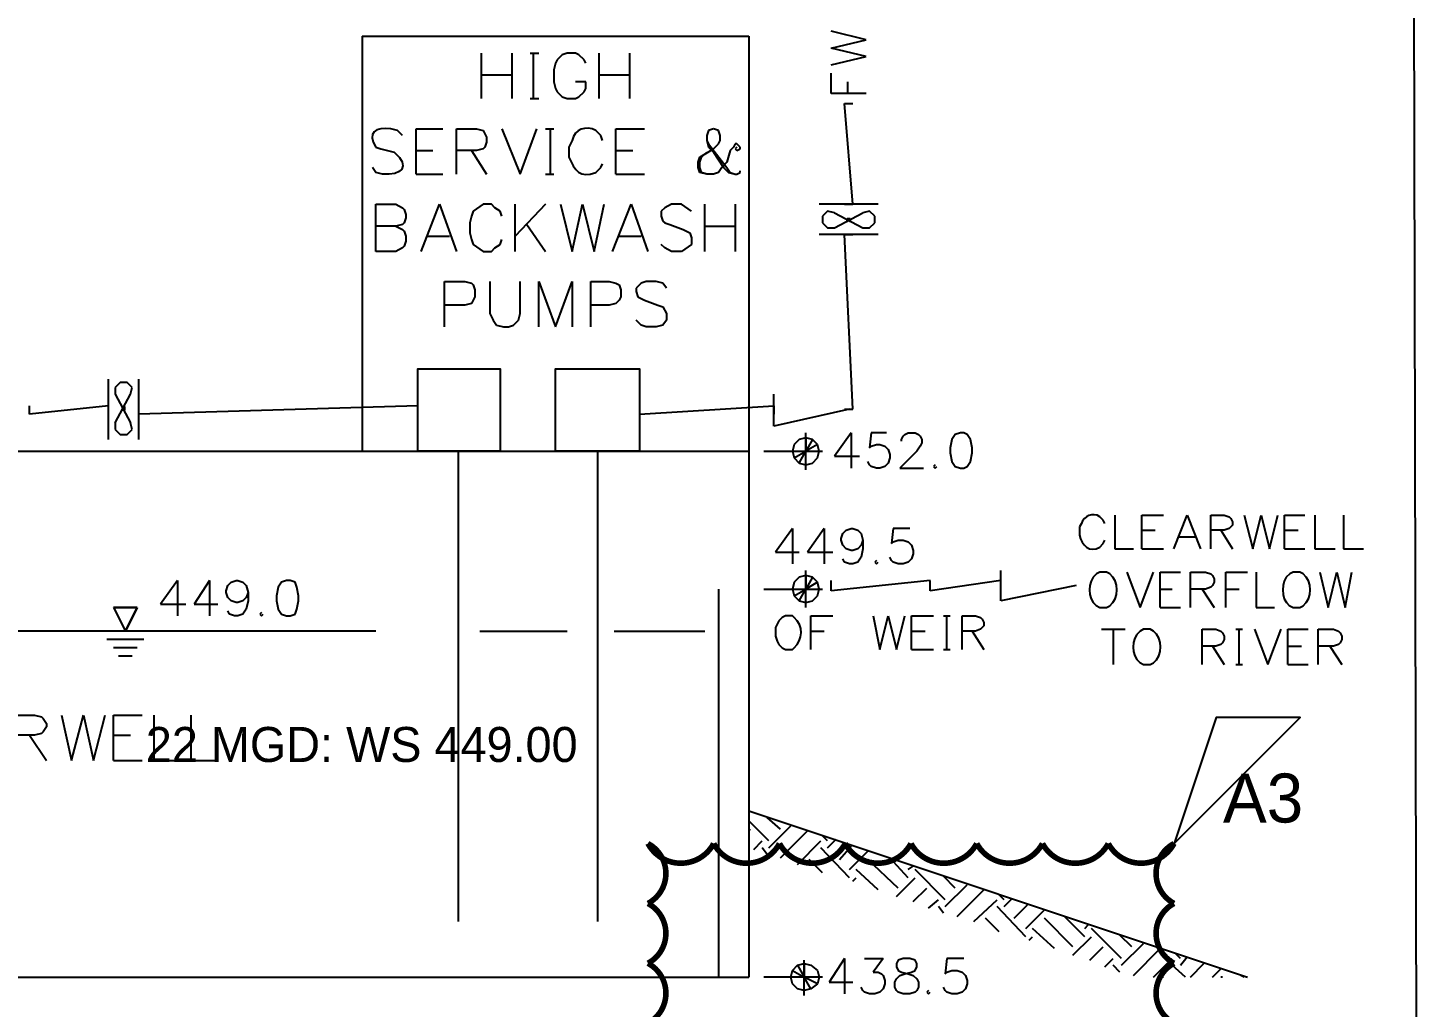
# Model space of a CAD drawing. Header units: metres. Extents: x 45 to 1207, y 17 to 774.
# Drawn here: x 1007.3 to 1206.7, y 507.9 to 647.8 of the extents above; entities that cross this region are included whole.
import ezdxf

# ---------------------------------------------------------------- set-up
doc = ezdxf.new("R2010")
doc.units = ezdxf.units.M
doc.layers.add('REV-AGENT', color=1, linetype='Continuous')

msp = doc.modelspace()

# ---------------------------------------------------------------- linework, layer by layer
for p, q in [((1206.72, 17.04), (1205.04, 773.04)), ((1206.72, 17.04), (1205.04, 773.04)), ((1055.04, 646.56), (1110.24, 646.56)), ((1055.04, 646.56), (1055.04, 587.28)), ((1110.24, 646.56), (1110.24, 512.16)), ((1127.04, 646.08), (1122, 647.28)), ((1122, 644.88), (1127.04, 646.08)), ((1127.04, 643.68), (1122, 644.88)), ((1072.08, 637.68), (1072.08, 644.16)), ((1076.4, 644.16), (1076.4, 637.68)), ((1079.04, 644.16), (1080.24, 644.16)), ((1079.52, 637.68), (1079.52, 644.16)), ((1082.64, 642.72), (1082.4, 641.76)), ((1082.88, 643.2), (1082.64, 642.72)), ((1083.6, 643.92), (1082.88, 643.2)), ((1084.32, 644.16), (1083.6, 643.92)), ((1085.52, 644.16), (1084.32, 644.16)), ((1086, 643.92), (1085.52, 644.16)), ((1086.72, 643.2), (1086, 643.92)), ((1086.96, 642.72), (1086.72, 643.2)), ((1088.88, 637.68), (1088.88, 644.16)), ((1093.2, 644.16), (1093.2, 637.68)), ((1122, 642.48), (1127.04, 643.68)), ((1072.08, 641.04), (1076.4, 641.04)), ((1082.4, 641.76), (1082.4, 640.08)), ((1088.88, 641.04), (1093.2, 641.04)), ((1122, 638.4), (1122, 641.28)), ((1082.4, 640.08), (1082.64, 639.12)), ((1082.64, 639.12), (1082.88, 638.64)), ((1082.88, 638.64), (1083.6, 637.92)), ((1086.96, 640.08), (1085.52, 640.08)), ((1086, 637.92), (1086.72, 638.64)), ((1086.72, 638.64), (1086.96, 639.12)), ((1086.96, 639.12), (1086.96, 640.08)), ((1127.04, 638.4), (1122, 638.4)), ((1124.4, 638.4), (1124.4, 640.08)), ((1079.04, 637.68), (1080.24, 637.68)), ((1083.6, 637.92), (1084.32, 637.68)), ((1084.32, 637.68), (1085.52, 637.68)), ((1085.52, 637.68), (1086, 637.92)), ((1125.12, 622.56), (1123.92, 636.96)), ((1125.12, 622.56), (1123.92, 636.96)), ((1123.92, 636.96), (1125.12, 636.96)), ((1060.08, 633.12), (1059.12, 633.36)), ((1060.8, 632.4), (1060.08, 633.12)), ((1062.72, 626.88), (1062.72, 633.36)), ((1062.72, 633.36), (1066.56, 633.36)), ((1068.48, 626.88), (1068.48, 633.36)), ((1068.48, 633.36), (1071.36, 633.36)), ((1071.36, 633.36), (1072.32, 633.12)), ((1072.32, 633.12), (1072.8, 632.16)), ((1074.96, 633.36), (1077.6, 626.88)), ((1077.6, 626.88), (1080, 633.36)), ((1081.2, 633.36), (1082.4, 633.36)), ((1081.92, 626.88), (1081.92, 633.36)), ((1089.12, 632.4), (1088.4, 633.12)), ((1089.36, 631.68), (1089.12, 632.4)), ((1091.28, 626.88), (1091.28, 633.36)), ((1091.28, 633.36), (1095.36, 633.36)), ((1104.48, 633.12), (1104.24, 632.4)), ((1104.24, 632.4), (1104.24, 631.68)), ((1105.2, 633.36), (1104.48, 633.12)), ((1105.92, 633.12), (1105.2, 633.36)), ((1106.16, 632.4), (1105.92, 633.12)), ((1106.16, 631.68), (1106.16, 632.4)), ((1056.96, 630.72), (1057.68, 630.48)), ((1057.68, 630.48), (1059.6, 630)), ((1062.72, 630.24), (1065.12, 630.24)), ((1071.36, 630.24), (1068.48, 630.24)), ((1070.64, 630.24), (1072.8, 626.88)), ((1072.32, 630.48), (1071.36, 630.24)), ((1072.56, 630.72), (1072.32, 630.48)), ((1072.8, 631.44), (1072.56, 630.72)), ((1072.8, 632.16), (1072.8, 631.44)), ((1085.04, 631.68), (1084.56, 630.72)), ((1084.56, 630.72), (1084.56, 629.28)), ((1091.28, 630.24), (1093.68, 630.24)), ((1103.28, 629.28), (1105.2, 630.48)), ((1104.24, 631.68), (1104.48, 630.72)), ((1104.24, 631.68), (1104.48, 631.2)), ((1104.48, 631.2), (1107.12, 627.84)), ((1104.48, 630.72), (1105.2, 630)), ((1105.2, 630.48), (1105.92, 631.2)), ((1105.92, 631.2), (1106.16, 631.68)), ((1107.6, 630.24), (1107.12, 628.56)), ((1108.08, 630.72), (1107.6, 630.24)), ((1108.32, 631.2), (1108.08, 630.72)), ((1108.56, 631.2), (1108.32, 631.2)), ((1108.56, 630.72), (1108.32, 630.48)), ((1108.32, 630.48), (1108.56, 630.24)), ((1109.04, 630.72), (1108.56, 631.2)), ((1108.56, 630.24), (1109.04, 630.48)), ((1109.04, 630.48), (1109.04, 630.72)), ((1089.12, 627.84), (1089.36, 628.32)), ((1103.04, 628.56), (1103.28, 629.28)), ((1103.04, 627.84), (1103.04, 628.56)), ((1103.28, 628.56), (1103.52, 629.28)), ((1103.28, 627.84), (1103.28, 628.56)), ((1103.52, 629.28), (1104.24, 630)), ((1105.2, 630), (1106.64, 627.84)), ((1107.12, 628.56), (1106.4, 627.84)), ((1056.96, 627.12), (1056.48, 627.84)), ((1057.92, 626.88), (1056.96, 627.12)), ((1062.72, 626.88), (1066.56, 626.88)), ((1081.2, 626.88), (1082.4, 626.88)), ((1088.4, 627.12), (1089.12, 627.84)), ((1091.28, 626.88), (1095.36, 626.88)), ((1103.28, 627.12), (1103.04, 627.84)), ((1103.52, 627.12), (1103.28, 627.84)), ((1104.24, 626.88), (1103.28, 627.12)), ((1104.24, 626.88), (1103.52, 627.12)), ((1105.2, 626.88), (1104.24, 626.88)), ((1105.92, 627.12), (1105.2, 626.88)), ((1106.4, 627.84), (1105.92, 627.12)), ((1106.64, 627.84), (1107.36, 627.12)), ((1107.12, 627.84), (1107.6, 627.12)), ((1107.36, 627.12), (1108.32, 626.88)), ((1107.6, 627.12), (1108.32, 626.88)), ((1108.32, 626.88), (1108.56, 626.88)), ((1108.56, 626.88), (1109.04, 627.12)), ((1109.04, 627.12), (1109.04, 627.36)), ((1056.96, 615.84), (1056.96, 622.56)), ((1056.96, 622.56), (1059.84, 622.56)), ((1059.84, 622.56), (1060.8, 622.08)), ((1063.44, 615.84), (1066.08, 622.56)), ((1066.08, 622.56), (1068.48, 615.84)), ((1072.32, 622.56), (1070.88, 621.6)), ((1073.52, 622.56), (1072.32, 622.56)), ((1074, 622.08), (1073.52, 622.56)), ((1076.88, 615.84), (1076.88, 622.56)), ((1081.2, 622.56), (1076.88, 618)), ((1083.36, 622.56), (1085.04, 615.84)), ((1085.04, 615.84), (1086.48, 622.56)), ((1086.48, 622.56), (1088.16, 615.84)), ((1088.16, 615.84), (1089.6, 622.56)), ((1090.8, 615.84), (1093.44, 622.56)), ((1093.44, 622.56), (1095.84, 615.84)), ((1099.2, 622.56), (1098.24, 622.08)), ((1100.64, 622.56), (1099.2, 622.56)), ((1102.08, 621.6), (1100.64, 622.56)), ((1104, 615.84), (1104, 622.56)), ((1108.32, 622.56), (1108.32, 615.84)), ((1128.72, 622.56), (1120.32, 622.56)), ((1123.92, 622.56), (1125.12, 622.56)), ((1060.8, 622.08), (1061.04, 621.84)), ((1061.04, 621.84), (1061.28, 621.12)), ((1061.28, 620.64), (1061.04, 619.92)), ((1061.28, 621.12), (1061.28, 620.64)), ((1070.64, 620.88), (1070.4, 619.92)), ((1070.88, 621.6), (1070.64, 620.88)), ((1074.72, 621.6), (1074, 622.08)), ((1074.96, 620.88), (1074.72, 621.6)), ((1098.24, 622.08), (1097.76, 621.6)), ((1097.76, 621.6), (1097.76, 620.88)), ((1097.76, 620.88), (1098, 620.16)), ((1121.52, 621.6), (1120.8, 620.88)), ((1120.8, 620.88), (1120.8, 619.92)), ((1122.48, 621.36), (1121.52, 621.6)), ((1122.48, 619.2), (1126.56, 621.36)), ((1122.48, 621.36), (1126.56, 619.2)), ((1124.4, 620.4), (1124.16, 620.4)), ((1124.4, 620.64), (1124.4, 620.4)), ((1124.64, 620.4), (1124.64, 620.64)), ((1124.88, 620.4), (1124.64, 620.4)), ((1127.52, 621.6), (1126.56, 621.36)), ((1128.24, 620.88), (1127.52, 621.6)), ((1128.24, 619.92), (1128.24, 620.88)), ((1059.84, 619.44), (1056.96, 619.44)), ((1060.8, 619.68), (1059.84, 619.44)), ((1059.84, 619.44), (1060.8, 618.96)), ((1061.04, 619.92), (1060.8, 619.68)), ((1060.8, 618.96), (1061.04, 618.72)), ((1061.04, 618.72), (1061.28, 618)), ((1070.4, 619.92), (1070.4, 618.48)), ((1070.4, 618.48), (1070.64, 617.52)), ((1078.56, 619.68), (1081.2, 615.84)), ((1098, 620.16), (1098.24, 619.92)), ((1098.24, 619.92), (1098.96, 619.68)), ((1098.96, 619.68), (1100.88, 618.96)), ((1100.88, 618.96), (1101.84, 618.48)), ((1101.84, 618.48), (1102.08, 617.76)), ((1104, 619.44), (1108.32, 619.44)), ((1120.8, 619.92), (1121.52, 619.2)), ((1121.52, 619.2), (1122.48, 619.2)), ((1124.16, 620.16), (1124.4, 620.16)), ((1124.64, 620.16), (1124.88, 620.16)), ((1126.56, 619.2), (1127.52, 619.2)), ((1127.52, 619.2), (1128.24, 619.92)), ((1060.8, 616.32), (1059.84, 615.84)), ((1061.04, 616.56), (1060.8, 616.32)), ((1061.28, 617.28), (1061.04, 616.56)), ((1061.28, 618), (1061.28, 617.28)), ((1064.4, 618), (1067.52, 618)), ((1070.64, 617.52), (1070.88, 616.8)), ((1070.88, 616.8), (1072.32, 615.84)), ((1073.52, 615.84), (1074, 616.32)), ((1074, 616.32), (1074.72, 616.8)), ((1074.72, 616.8), (1074.96, 617.52)), ((1091.76, 618), (1094.88, 618)), ((1098.24, 616.32), (1097.76, 616.8)), ((1099.2, 615.84), (1098.24, 616.32)), ((1102.08, 616.8), (1100.64, 615.84)), ((1102.08, 617.76), (1102.08, 616.8)), ((1128.72, 618.24), (1120.32, 618.24)), ((1125.12, 593.28), (1123.92, 618.24)), ((1125.12, 593.28), (1123.92, 618.24)), ((1123.92, 618.24), (1125.12, 618.24)), ((1059.84, 615.84), (1056.96, 615.84)), ((1072.32, 615.84), (1073.52, 615.84)), ((1100.64, 615.84), (1099.2, 615.84)), ((1066.8, 605.04), (1066.8, 611.52)), ((1066.8, 611.52), (1069.68, 611.52)), ((1069.68, 611.52), (1070.64, 611.28)), ((1070.64, 611.28), (1070.88, 611.04)), ((1070.88, 611.04), (1071.12, 610.32)), ((1071.12, 610.32), (1071.12, 609.36)), ((1073.28, 611.52), (1073.28, 606.96)), ((1077.6, 606.96), (1077.6, 611.52)), ((1080.24, 605.04), (1080.24, 611.52)), ((1080.24, 611.52), (1082.64, 605.04)), ((1082.64, 605.04), (1085.04, 611.52)), ((1085.04, 611.52), (1085.04, 605.04)), ((1087.68, 605.04), (1087.68, 611.52)), ((1087.68, 611.52), (1090.32, 611.52)), ((1090.32, 611.52), (1091.28, 611.28)), ((1091.28, 611.28), (1091.76, 611.04)), ((1091.76, 611.04), (1092, 610.32)), ((1092, 610.32), (1092, 609.36)), ((1094.88, 611.28), (1094.16, 610.56)), ((1094.16, 610.56), (1094.16, 610.08)), ((1095.6, 611.52), (1094.88, 611.28)), ((1097.04, 611.52), (1095.6, 611.52)), ((1098, 611.28), (1097.04, 611.52)), ((1098.48, 610.56), (1098, 611.28)), ((1070.64, 608.4), (1069.68, 608.16)), ((1071.12, 609.36), (1070.64, 608.4)), ((1091.28, 608.4), (1090.32, 608.16)), ((1091.76, 608.88), (1091.28, 608.4)), ((1092, 609.36), (1091.76, 608.88)), ((1094.16, 610.08), (1094.4, 609.36)), ((1094.4, 609.36), (1095.36, 608.88)), ((1095.36, 608.88), (1097.28, 608.16)), ((1069.68, 608.16), (1066.8, 608.16)), ((1073.28, 606.96), (1073.76, 606)), ((1077.36, 606), (1077.6, 606.96)), ((1090.32, 608.16), (1087.68, 608.16)), ((1097.28, 608.16), (1098, 607.92)), ((1098, 607.92), (1098.48, 606.96)), ((1098.48, 606.96), (1098.48, 606)), ((1073.76, 606), (1074.24, 605.28)), ((1074.24, 605.28), (1075.2, 605.04)), ((1075.2, 605.04), (1075.92, 605.04)), ((1075.92, 605.04), (1076.64, 605.28)), ((1076.64, 605.28), (1077.36, 606)), ((1094.88, 605.28), (1094.16, 606)), ((1095.6, 605.04), (1094.88, 605.28)), ((1097.04, 605.04), (1095.6, 605.04)), ((1098, 605.28), (1097.04, 605.04)), ((1098.48, 606), (1098, 605.28)), ((1018.8, 588.96), (1018.8, 597.6)), ((1020.48, 597.12), (1019.76, 596.4)), ((1019.76, 596.4), (1019.76, 595.44)), ((1021.44, 597.12), (1020.48, 597.12)), ((1022.16, 596.4), (1021.44, 597.12)), ((1021.92, 595.44), (1022.16, 596.4)), ((1023.12, 588.96), (1023.12, 597.6)), ((1019.76, 591.36), (1021.92, 595.44)), ((1019.76, 595.44), (1021.92, 591.36)), ((1113.84, 590.88), (1113.84, 595.44)), ((1018.8, 593.76), (1007.52, 592.56)), ((1018.8, 593.76), (1007.52, 592.56)), ((1007.52, 592.56), (1007.52, 593.76)), ((1018.8, 592.56), (1018.8, 593.76)), ((1020.72, 593.76), (1020.72, 593.52)), ((1020.72, 593.28), (1020.72, 593.04)), ((1020.96, 593.52), (1020.96, 593.76)), ((1021.2, 593.52), (1020.96, 593.52)), ((1020.96, 593.04), (1020.96, 593.28)), ((1020.96, 593.28), (1021.2, 593.28)), ((1062.96, 593.76), (1023.12, 592.56)), ((1062.96, 593.76), (1023.12, 592.56)), ((1023.12, 592.56), (1023.12, 593.76)), ((1062.96, 592.56), (1062.96, 593.76)), ((1094.64, 593.76), (1094.64, 592.56)), ((1094.64, 592.56), (1113.84, 593.76)), ((1094.64, 592.56), (1113.84, 593.76)), ((1113.84, 593.76), (1113.84, 592.56)), ((1124.64, 593.28), (1113.84, 590.88)), ((1123.92, 593.28), (1125.12, 593.28)), ((1019.76, 591.36), (1019.76, 590.4)), ((1019.76, 590.4), (1020.48, 589.68)), ((1021.44, 589.68), (1022.16, 590.4)), ((1022.16, 590.4), (1021.92, 591.36)), ((1020.48, 589.68), (1021.44, 589.68)), ((1117.44, 588.96), (1116.72, 588.24)), ((1118.4, 589.2), (1117.44, 588.96)), ((1118.4, 584.64), (1118.4, 589.92)), ((1119.36, 588.96), (1118.4, 589.2)), ((1119.36, 588.96), (1118.4, 589.2)), ((1118.4, 589.2), (1118.4, 587.28)), ((1119.36, 588.96), (1118.4, 587.28)), ((1120.08, 588.24), (1119.36, 588.96)), ((1120.08, 588.24), (1119.36, 588.96)), ((1124.88, 589.92), (1122.48, 586.56)), ((1124.88, 589.92), (1124.88, 584.88)), ((1127.76, 589.92), (1127.52, 587.76)), ((1129.92, 589.92), (1127.76, 589.92)), ((1132.08, 588.96), (1132.32, 589.44)), ((1132.08, 588.72), (1132.08, 588.96)), ((1132.32, 589.44), (1132.56, 589.68)), ((1132.56, 589.68), (1133.04, 589.92)), ((1133.04, 589.92), (1134, 589.92)), ((1134, 589.92), (1134.48, 589.68)), ((1134.48, 589.68), (1134.72, 589.44)), ((1134.72, 589.44), (1134.96, 588.96)), ((1134.96, 588.48), (1134.72, 588)), ((1134.96, 588.96), (1134.96, 588.48)), ((1139.28, 588.96), (1139.04, 587.76)), ((1139.76, 589.68), (1139.28, 588.96)), ((1140.48, 589.92), (1139.76, 589.68)), ((1140.96, 589.92), (1140.48, 589.92)), ((1141.44, 589.68), (1140.96, 589.92)), ((1141.92, 588.96), (1141.44, 589.68)), ((1142.16, 587.76), (1141.92, 588.96)), ((972, 587.28), (1110.24, 587.28)), ((1068.72, 587.28), (1068.72, 520.08)), ((1088.64, 587.28), (1088.64, 520.08)), ((1112.4, 587.28), (1117.44, 587.28)), ((1115.76, 587.28), (1120.8, 587.28)), ((1116.72, 588.24), (1116.48, 587.28)), ((1116.48, 587.28), (1116.72, 586.32)), ((1116.48, 587.28), (1116.72, 586.32)), ((1116.72, 586.32), (1118.4, 587.28)), ((1117.44, 585.6), (1118.4, 587.28)), ((1120.08, 588.24), (1118.4, 587.28)), ((1118.4, 585.36), (1118.4, 587.28)), ((1120.32, 587.28), (1120.08, 588.24)), ((1120.32, 587.28), (1120.08, 588.24)), ((1120.08, 586.32), (1120.32, 587.28)), ((1122.48, 586.56), (1126.08, 586.56)), ((1127.52, 587.76), (1127.76, 588)), ((1127.76, 588), (1128.48, 588.24)), ((1128.48, 588.24), (1128.96, 588.24)), ((1128.96, 588.24), (1129.68, 588)), ((1129.68, 588), (1130.16, 587.52)), ((1130.16, 587.52), (1130.4, 586.8)), ((1130.4, 586.8), (1130.4, 586.32)), ((1134.24, 587.28), (1131.84, 584.88)), ((1134.72, 588), (1134.24, 587.28)), ((1139.04, 587.76), (1139.04, 587.04)), ((1139.04, 587.04), (1139.28, 585.84)), ((1141.92, 585.84), (1142.16, 587.04)), ((1142.16, 587.04), (1142.16, 587.76)), ((1116.72, 586.32), (1117.44, 585.6)), ((1116.72, 586.32), (1117.44, 585.6)), ((1117.44, 585.6), (1118.4, 585.36)), ((1117.44, 585.6), (1118.4, 585.36)), ((1118.4, 585.36), (1119.36, 585.6)), ((1119.36, 585.6), (1120.08, 586.32)), ((1127.52, 585.36), (1127.28, 585.84)), ((1127.76, 585.12), (1127.52, 585.36)), ((1128.48, 584.88), (1127.76, 585.12)), ((1128.96, 584.88), (1128.48, 584.88)), ((1129.68, 585.12), (1128.96, 584.88)), ((1130.16, 585.6), (1129.68, 585.12)), ((1130.4, 586.32), (1130.16, 585.6)), ((1131.84, 584.88), (1135.2, 584.88)), ((1136.88, 585.36), (1136.64, 585.12)), ((1136.64, 585.12), (1136.88, 584.88)), ((1136.88, 584.88), (1137.12, 585.12)), ((1139.28, 585.84), (1139.76, 585.12)), ((1139.76, 585.12), (1140.48, 584.88)), ((1140.48, 584.88), (1140.96, 584.88)), ((1140.96, 584.88), (1141.44, 585.12)), ((1141.44, 585.12), (1141.92, 585.84)), ((1157.76, 576.96), (1157.52, 576.48)), ((1157.52, 576.48), (1157.52, 575.28)), ((1160.88, 577.44), (1160.4, 577.92)), ((1161.12, 576.96), (1160.88, 577.44)), ((1162.56, 578.16), (1162.56, 573.36)), ((1166.4, 573.36), (1166.4, 578.16)), ((1166.4, 578.16), (1169.52, 578.16)), ((1170.96, 573.36), (1172.88, 578.16)), ((1172.88, 578.16), (1174.8, 573.36)), ((1176.24, 573.36), (1176.24, 578.16)), ((1176.24, 578.16), (1178.16, 578.16)), ((1178.16, 578.16), (1178.88, 577.92)), ((1178.88, 577.92), (1179.12, 577.68)), ((1179.36, 576.72), (1178.88, 576.24)), ((1179.12, 577.68), (1179.36, 577.2)), ((1179.36, 577.2), (1179.36, 576.72)), ((1181.04, 578.16), (1182.24, 573.36)), ((1182.24, 573.36), (1183.44, 578.16)), ((1183.44, 578.16), (1184.64, 573.36)), ((1184.64, 573.36), (1185.84, 578.16)), ((1186.8, 573.36), (1186.8, 578.16)), ((1186.8, 578.16), (1189.68, 578.16)), ((1191.12, 578.16), (1191.12, 573.36)), ((1195.2, 578.16), (1195.2, 573.36)), ((1116.48, 576.24), (1114.08, 572.88)), ((1116.48, 576.24), (1116.48, 571.2)), ((1121.04, 576.24), (1118.64, 572.88)), ((1121.04, 576.24), (1121.04, 571.2)), ((1123.44, 574.8), (1123.68, 575.52)), ((1123.44, 574.56), (1123.44, 574.8)), ((1123.68, 573.84), (1123.44, 574.56)), ((1123.68, 575.52), (1124.16, 576)), ((1124.16, 576), (1124.88, 576.24)), ((1124.88, 576.24), (1125.12, 576.24)), ((1125.12, 576.24), (1125.84, 576)), ((1125.84, 576), (1126.32, 575.52)), ((1126.32, 575.52), (1126.56, 574.56)), ((1126.56, 574.56), (1126.32, 573.84)), ((1126.56, 574.56), (1126.56, 573.36)), ((1130.88, 576.24), (1130.64, 574.08)), ((1133.28, 576.24), (1130.88, 576.24)), ((1130.88, 574.32), (1131.6, 574.56)), ((1131.6, 574.56), (1132.32, 574.56)), ((1132.32, 574.56), (1133.04, 574.32)), ((1160.88, 574.08), (1161.12, 574.56)), ((1166.4, 576), (1168.32, 576)), ((1171.68, 575.04), (1174.08, 575.04)), ((1178.16, 576), (1176.24, 576)), ((1177.68, 576), (1179.36, 573.36)), ((1178.88, 576.24), (1178.16, 576)), ((1186.8, 576), (1188.72, 576)), ((1114.08, 572.88), (1117.44, 572.88)), ((1118.64, 572.88), (1122.24, 572.88)), ((1124.16, 573.36), (1123.68, 573.84)), ((1124.88, 573.12), (1124.16, 573.36)), ((1125.12, 573.12), (1124.88, 573.12)), ((1125.84, 573.36), (1125.12, 573.12)), ((1126.32, 573.84), (1125.84, 573.36)), ((1126.56, 573.36), (1126.32, 572.16)), ((1130.64, 574.08), (1130.88, 574.32)), ((1133.04, 574.32), (1133.52, 573.84)), ((1133.52, 573.84), (1133.76, 573.12)), ((1133.76, 572.64), (1133.52, 571.92)), ((1133.76, 573.12), (1133.76, 572.64)), ((1160.4, 573.6), (1160.88, 574.08)), ((1162.56, 573.36), (1165.2, 573.36)), ((1166.4, 573.36), (1169.52, 573.36)), ((1186.8, 573.36), (1189.68, 573.36)), ((1191.12, 573.36), (1194, 573.36)), ((1195.2, 573.36), (1198.08, 573.36)), ((1123.92, 571.44), (1123.68, 571.92)), ((1124.64, 571.2), (1123.92, 571.44)), ((1125.12, 571.2), (1124.64, 571.2)), ((1125.84, 571.44), (1125.12, 571.2)), ((1126.32, 572.16), (1125.84, 571.44)), ((1128.48, 571.68), (1128.24, 571.44)), ((1128.24, 571.44), (1128.48, 571.2)), ((1128.48, 571.2), (1128.72, 571.44)), ((1130.64, 571.68), (1130.4, 572.16)), ((1130.88, 571.44), (1130.64, 571.68)), ((1131.6, 571.2), (1130.88, 571.44)), ((1132.32, 571.2), (1131.6, 571.2)), ((1133.04, 571.44), (1132.32, 571.2)), ((1133.52, 571.92), (1133.04, 571.44)), ((1028.64, 568.8), (1026.24, 565.44)), ((1028.64, 568.8), (1028.64, 563.76)), ((1033.2, 568.8), (1031.04, 565.44)), ((1033.2, 568.8), (1033.2, 563.76)), ((1035.84, 568.08), (1036.32, 568.56)), ((1036.32, 568.56), (1037.04, 568.8)), ((1037.04, 568.8), (1037.28, 568.8)), ((1037.28, 568.8), (1038, 568.56)), ((1038, 568.56), (1038.48, 568.08)), ((1043.52, 568.56), (1043.04, 567.84)), ((1044.24, 568.8), (1043.52, 568.56)), ((1044.72, 568.8), (1044.24, 568.8)), ((1045.44, 568.56), (1044.72, 568.8)), ((1045.68, 567.84), (1045.44, 568.56)), ((1116.72, 568.56), (1116.48, 567.6)), ((1117.44, 569.28), (1116.72, 568.56)), ((1118.4, 569.52), (1117.44, 569.28)), ((1118.4, 564.96), (1118.4, 570.24)), ((1119.36, 569.28), (1118.4, 569.52)), ((1119.36, 569.28), (1118.4, 569.52)), ((1118.4, 569.52), (1118.4, 567.6)), ((1119.36, 569.28), (1118.4, 567.6)), ((1120.08, 568.56), (1118.4, 567.6)), ((1120.08, 568.56), (1119.36, 569.28)), ((1120.08, 568.56), (1119.36, 569.28)), ((1120.32, 567.6), (1120.08, 568.56)), ((1120.32, 567.6), (1120.08, 568.56)), ((1136.16, 568.8), (1122, 567.36)), ((1136.16, 568.8), (1122, 567.36)), ((1122, 567.36), (1122, 568.8)), ((1146.24, 568.8), (1136.16, 567.36)), ((1146.24, 568.8), (1136.16, 567.36)), ((1136.16, 567.36), (1136.16, 568.8)), ((1136.16, 567.36), (1136.16, 568.8)), ((1146.24, 565.92), (1146.24, 570.24)), ((1146.24, 567.36), (1146.24, 568.8)), ((1159.92, 569.76), (1159.44, 569.28)), ((1160.4, 570), (1159.92, 569.76)), ((1161.36, 570), (1160.4, 570)), ((1161.84, 569.76), (1161.36, 570)), ((1164.24, 570), (1166.16, 564.96)), ((1166.16, 564.96), (1168.08, 570)), ((1169.04, 564.96), (1169.04, 570)), ((1169.04, 570), (1171.92, 570)), ((1173.36, 564.96), (1173.36, 570)), ((1173.36, 570), (1175.52, 570)), ((1175.52, 570), (1176.24, 569.76)), ((1176.24, 569.76), (1176.48, 569.52)), ((1176.48, 569.52), (1176.72, 569.04)), ((1176.72, 568.56), (1176.48, 568.08)), ((1176.72, 569.04), (1176.72, 568.56)), ((1178.4, 564.96), (1178.4, 570)), ((1178.4, 570), (1181.52, 570)), ((1182.72, 570), (1182.72, 564.96)), ((1187.52, 569.76), (1187.04, 569.28)), ((1188, 570), (1187.52, 569.76)), ((1188.96, 570), (1188, 570)), ((1189.44, 569.76), (1188.96, 570)), ((1191.84, 570), (1193.04, 564.96)), ((1193.04, 564.96), (1194.24, 570)), ((1194.24, 570), (1195.44, 564.96)), ((1195.44, 564.96), (1196.4, 570)), ((1035.6, 567.36), (1035.84, 568.08)), ((1035.6, 567.12), (1035.6, 567.36)), ((1035.84, 566.4), (1035.6, 567.12)), ((1038.48, 568.08), (1038.72, 567.12)), ((1038.72, 567.12), (1038.48, 566.4)), ((1038.72, 567.12), (1038.72, 565.92)), ((1043.04, 567.84), (1042.8, 566.64)), ((1042.8, 566.64), (1042.8, 565.92)), ((1045.92, 566.64), (1045.68, 567.84)), ((1045.92, 565.92), (1045.92, 566.64)), ((1105.92, 567.6), (1105.92, 512.16)), ((1112.4, 567.6), (1117.44, 567.6)), ((1115.76, 567.6), (1120.8, 567.6)), ((1116.48, 567.6), (1116.72, 566.64)), ((1116.48, 567.6), (1116.72, 566.64)), ((1116.72, 566.64), (1118.4, 567.6)), ((1116.72, 566.64), (1117.44, 565.92)), ((1116.72, 566.64), (1117.44, 565.92)), ((1117.44, 565.92), (1118.4, 567.6)), ((1118.4, 565.68), (1118.4, 567.6)), ((1119.36, 565.92), (1120.08, 566.64)), ((1120.08, 566.64), (1120.32, 567.6)), ((1157.04, 568.08), (1146.24, 565.92)), ((1169.04, 567.6), (1170.72, 567.6)), ((1175.52, 567.6), (1173.36, 567.6)), ((1175.04, 567.6), (1176.72, 564.96)), ((1176.24, 567.84), (1175.52, 567.6)), ((1176.48, 568.08), (1176.24, 567.84)), ((1178.4, 567.6), (1180.32, 567.6)), ((1019.52, 564.96), (1021.2, 561.6)), ((1022.88, 564.96), (1019.52, 564.96)), ((1019.52, 564.96), (1022.88, 564.96)), ((1019.52, 564.96), (1022.88, 564.96)), ((1021.2, 561.6), (1022.88, 564.96)), ((1022.88, 564.96), (1021.2, 561.6)), ((1026.24, 565.44), (1029.84, 565.44)), ((1031.04, 565.44), (1034.4, 565.44)), ((1036.32, 565.92), (1035.84, 566.4)), ((1036.08, 564), (1035.84, 564.48)), ((1037.04, 565.68), (1036.32, 565.92)), ((1037.28, 565.68), (1037.04, 565.68)), ((1038, 565.92), (1037.28, 565.68)), ((1038.48, 566.4), (1038, 565.92)), ((1038.48, 564.72), (1038, 564)), ((1038.72, 565.92), (1038.48, 564.72)), ((1042.8, 565.92), (1043.04, 564.72)), ((1043.04, 564.72), (1043.52, 564)), ((1045.44, 564), (1045.68, 564.72)), ((1045.68, 564.72), (1045.92, 565.92)), ((1117.44, 565.92), (1118.4, 565.68)), ((1117.44, 565.92), (1118.4, 565.68)), ((1118.4, 565.68), (1119.36, 565.92)), ((1160.4, 564.96), (1161.36, 564.96)), ((1161.36, 564.96), (1161.84, 565.2)), ((1169.04, 564.96), (1171.92, 564.96)), ((1182.72, 564.96), (1185.36, 564.96)), ((1188, 564.96), (1188.96, 564.96)), ((1188.96, 564.96), (1189.44, 565.2)), ((1036.8, 563.76), (1036.08, 564)), ((1037.28, 563.76), (1036.8, 563.76)), ((1038, 564), (1037.28, 563.76)), ((1040.64, 564.24), (1040.4, 564)), ((1040.4, 564), (1040.64, 563.76)), ((1040.64, 563.76), (1040.88, 564)), ((1043.52, 564), (1044.24, 563.76)), ((1044.24, 563.76), (1044.72, 563.76)), ((1044.72, 563.76), (1045.44, 564)), ((1114.56, 563.04), (1114.08, 562.08)), ((1115.04, 563.52), (1114.56, 563.04)), ((1115.52, 563.76), (1115.04, 563.52)), ((1116.48, 563.76), (1115.52, 563.76)), ((1116.72, 563.52), (1116.48, 563.76)), ((1119.12, 558.96), (1119.12, 563.76)), ((1119.12, 563.76), (1122.24, 563.76)), ((1128, 563.76), (1128.96, 558.96)), ((1128.96, 558.96), (1130.16, 563.76)), ((1130.16, 563.76), (1131.36, 558.96)), ((1131.36, 558.96), (1132.56, 563.76)), ((1133.52, 558.96), (1133.52, 563.76)), ((1133.52, 563.76), (1136.64, 563.76)), ((1138.08, 563.76), (1139.04, 563.76)), ((1138.56, 558.96), (1138.56, 563.76)), ((1140.72, 558.96), (1140.72, 563.76)), ((1140.72, 563.76), (1142.64, 563.76)), ((1142.64, 563.76), (1143.36, 563.52)), ((1143.36, 563.52), (1143.6, 563.28)), ((1143.6, 563.28), (1143.84, 562.8)), ((1143.84, 562.8), (1143.84, 562.32)), ((1056.96, 561.6), (969.36, 561.6)), ((1071.84, 561.6), (1084.32, 561.6)), ((1091.04, 561.6), (1104, 561.6)), ((1114.08, 562.08), (1114.08, 560.88)), ((1114.08, 560.88), (1114.32, 560.16)), ((1119.12, 561.6), (1121.04, 561.6)), ((1133.52, 561.6), (1135.44, 561.6)), ((1142.64, 561.6), (1140.72, 561.6)), ((1142.16, 561.6), (1143.84, 558.96)), ((1143.36, 561.84), (1142.64, 561.6)), ((1143.84, 562.32), (1143.36, 561.84)), ((1160.64, 561.84), (1164, 561.84)), ((1162.32, 561.84), (1162.32, 556.8)), ((1166.16, 561.6), (1165.68, 561.12)), ((1166.64, 561.84), (1166.16, 561.6)), ((1167.6, 561.84), (1166.64, 561.84)), ((1168.08, 561.6), (1167.6, 561.84)), ((1175.04, 556.8), (1175.04, 561.84)), ((1175.04, 561.84), (1176.96, 561.84)), ((1176.96, 561.84), (1177.68, 561.6)), ((1177.68, 561.6), (1177.92, 561.36)), ((1177.92, 561.36), (1178.16, 560.88)), ((1178.16, 560.88), (1178.16, 560.4)), ((1179.84, 561.84), (1180.8, 561.84)), ((1180.32, 556.8), (1180.32, 561.84)), ((1182.48, 561.84), (1184.4, 556.8)), ((1184.4, 556.8), (1186.32, 561.84)), ((1187.28, 556.8), (1187.28, 561.84)), ((1187.28, 561.84), (1190.16, 561.84)), ((1191.6, 556.8), (1191.6, 561.84)), ((1191.6, 561.84), (1193.76, 561.84)), ((1193.76, 561.84), (1194.48, 561.6)), ((1194.48, 561.6), (1194.72, 561.36)), ((1194.72, 561.36), (1194.96, 560.88)), ((1194.96, 560.88), (1194.96, 560.4)), ((1023.84, 560.4), (1018.56, 560.4)), ((1022.88, 559.2), (1019.52, 559.2)), ((1114.32, 560.16), (1114.56, 559.68)), ((1114.56, 559.68), (1115.04, 559.2)), ((1115.04, 559.2), (1115.52, 558.96)), ((1115.52, 558.96), (1116.48, 558.96)), ((1116.48, 558.96), (1116.72, 559.2)), ((1133.52, 558.96), (1136.64, 558.96)), ((1138.08, 558.96), (1139.04, 558.96)), ((1176.96, 559.44), (1175.04, 559.44)), ((1176.48, 559.44), (1178.16, 556.8)), ((1177.68, 559.68), (1176.96, 559.44)), ((1177.92, 559.92), (1177.68, 559.68)), ((1178.16, 560.4), (1177.92, 559.92)), ((1187.28, 559.44), (1189.2, 559.44)), ((1193.76, 559.44), (1191.6, 559.44)), ((1193.28, 559.44), (1194.96, 556.8)), ((1194.48, 559.68), (1193.76, 559.44)), ((1194.72, 559.92), (1194.48, 559.68)), ((1194.96, 560.4), (1194.72, 559.92)), ((1022.16, 558), (1020.24, 558)), ((1166.64, 556.8), (1167.6, 556.8)), ((1167.6, 556.8), (1168.08, 557.04)), ((1179.84, 556.8), (1180.8, 556.8)), ((1187.28, 556.8), (1190.16, 556.8)), ((1005.36, 549.6), (1008.24, 549.6)), ((1008.24, 549.6), (1009.2, 549.36)), ((1009.2, 549.36), (1009.44, 549.12)), ((1009.44, 549.12), (1009.92, 548.4)), ((1012.08, 549.6), (1013.52, 543.12)), ((1013.52, 543.12), (1015.2, 549.6)), ((1015.2, 549.6), (1016.64, 543.12)), ((1016.64, 543.12), (1018.32, 549.6)), ((1019.52, 543.12), (1019.52, 549.6)), ((1019.52, 549.6), (1023.6, 549.6)), ((1025.28, 549.6), (1025.28, 543.12)), ((1030.56, 549.6), (1030.56, 543.12)), ((1008.24, 546.72), (1005.36, 546.72)), ((1007.52, 546.72), (1009.92, 543.12)), ((1009.2, 546.96), (1008.24, 546.72)), ((1009.44, 547.2), (1009.2, 546.96)), ((1009.92, 547.92), (1009.44, 547.2)), ((1009.92, 548.4), (1009.92, 547.92)), ((1019.52, 546.72), (1021.92, 546.72)), ((1019.52, 543.12), (1023.6, 543.12)), ((1025.28, 543.12), (1029.12, 543.12)), ((1030.56, 543.12), (1034.4, 543.12)), ((1110.24, 535.92), (1181.52, 512.16)), ((1114.8, 533.28), (1112.88, 534.96)), ((1113.12, 531.6), (1110.24, 534.48)), ((1110.24, 533.04), (1110.48, 533.28)), ((1113.12, 530.64), (1116.24, 533.76)), ((1114.8, 529.2), (1118.64, 533.04)), ((1110.96, 530.4), (1112.16, 531.6)), ((1112.88, 529.68), (1112.16, 530.64)), ((1117.2, 528.24), (1120.56, 531.6)), ((1124.64, 526.32), (1120.56, 530.64)), ((1121.52, 531.6), (1120.8, 532.32)), ((1121.52, 530.64), (1122.72, 531.84)), ((1123.2, 528.96), (1124.88, 530.88)), ((1120.8, 527.04), (1118.88, 528.96)), ((1124.64, 527.52), (1127.28, 530.16)), ((1131.6, 524.88), (1127.28, 528.96)), ((1133.04, 526.32), (1130.4, 529.2)), ((1128.72, 524.64), (1125.6, 527.52)), ((1133.04, 527.52), (1133.76, 528)), ((1138.32, 523.2), (1134, 527.52)), ((1139.76, 524.88), (1138.08, 526.56)), ((1125.12, 525.84), (1125.6, 526.32)), ((1131.36, 523.68), (1134, 526.32)), ((1133.76, 522.96), (1135.68, 524.88)), ((1138.32, 522.24), (1141.44, 525.36)), ((1140, 520.8), (1143.84, 524.64)), ((1135.92, 522), (1137.36, 523.2)), ((1142.4, 520.08), (1145.76, 523.2)), ((1146.72, 523.2), (1146, 523.92)), ((1146.72, 522.24), (1147.92, 523.44)), ((1138.08, 521.28), (1137.36, 522.24)), ((1146, 518.64), (1144.08, 520.56)), ((1149.84, 517.92), (1145.76, 522.24)), ((1148.16, 520.56), (1150.08, 522.48)), ((1149.84, 519.12), (1152.48, 521.76)), ((1156.56, 516.48), (1152.48, 520.56)), ((1158.24, 517.92), (1155.36, 520.8)), ((1153.92, 516.24), (1150.8, 519.12)), ((1158.24, 519.12), (1158.72, 519.6)), ((1163.52, 514.8), (1159.2, 519.12)), ((1150.32, 517.44), (1150.8, 517.92)), ((1156.56, 515.28), (1159.2, 517.92)), ((1164.96, 516.48), (1163.28, 518.16)), ((1163.52, 513.84), (1166.64, 516.96)), ((1118.16, 509.52), (1118.16, 514.56)), ((1123.92, 514.8), (1121.76, 511.44)), ((1123.92, 514.8), (1123.92, 509.76)), ((1126.8, 514.8), (1129.44, 514.8)), ((1129.44, 514.8), (1128, 512.88)), ((1131.6, 514.56), (1131.36, 514.08)), ((1132.32, 514.8), (1131.6, 514.56)), ((1133.28, 514.8), (1132.32, 514.8)), ((1134, 514.56), (1133.28, 514.8)), ((1134.24, 514.08), (1134, 514.56)), ((1138.56, 514.8), (1138.32, 512.64)), ((1140.96, 514.8), (1138.56, 514.8)), ((1158.96, 514.56), (1160.88, 516.48)), ((1161.12, 513.6), (1162.32, 514.8)), ((1165.2, 512.4), (1169.04, 516.24)), ((1168.08, 512.16), (1170.72, 514.8)), ((1171.92, 514.8), (1171.2, 515.52)), ((1171.92, 513.84), (1172.88, 515.04)), ((1116.24, 512.16), (1116.48, 513.12)), ((1116.24, 512.16), (1116.48, 513.12)), ((1116.48, 513.12), (1117.2, 513.84)), ((1116.48, 513.12), (1117.2, 513.84)), ((1116.48, 513.12), (1118.16, 512.16)), ((1117.2, 513.84), (1118.16, 514.08)), ((1117.2, 513.84), (1118.16, 514.08)), ((1117.2, 513.84), (1118.16, 512.16)), ((1118.16, 514.08), (1119.12, 513.84)), ((1118.16, 514.08), (1118.16, 512.16)), ((1119.12, 513.84), (1120.08, 513.12)), ((1120.08, 513.12), (1120.32, 512.16)), ((1128, 512.88), (1128.72, 512.88)), ((1128.72, 512.88), (1129.2, 512.64)), ((1129.2, 512.64), (1129.44, 512.4)), ((1131.36, 514.08), (1131.36, 513.6)), ((1131.36, 513.6), (1131.6, 513.12)), ((1131.6, 513.12), (1132.08, 512.88)), ((1131.84, 512.4), (1132.56, 512.64)), ((1132.08, 512.88), (1133.04, 512.64)), ((1132.56, 512.64), (1133.52, 512.88)), ((1133.04, 512.64), (1133.76, 512.4)), ((1133.52, 512.88), (1134, 513.12)), ((1134, 513.12), (1134.24, 513.6)), ((1134.24, 513.6), (1134.24, 514.08)), ((1138.32, 512.64), (1138.56, 512.88)), ((1138.56, 512.88), (1139.28, 513.12)), ((1139.28, 513.12), (1140, 513.12)), ((1140, 513.12), (1140.72, 512.88)), ((1140.72, 512.88), (1141.2, 512.4)), ((1163.28, 512.88), (1162.32, 513.84)), ((1172.64, 512.16), (1170.72, 513.84)), ((1173.36, 512.16), (1175.28, 514.08)), ((1176.48, 512.16), (1177.68, 513.36)), ((912.48, 512.16), (1110.24, 512.16)), ((1118.16, 512.16), (1112.4, 512.16)), ((1120.8, 512.16), (1115.76, 512.16)), ((1116.48, 511.2), (1116.24, 512.16)), ((1117.2, 510.48), (1116.48, 511.2)), ((1120.08, 511.2), (1118.16, 512.16)), ((1119.12, 510.48), (1118.16, 512.16)), ((1118.16, 510.24), (1118.16, 512.16)), ((1120.08, 511.2), (1119.12, 510.48)), ((1120.08, 511.2), (1119.12, 510.48)), ((1120.32, 512.16), (1120.08, 511.2)), ((1120.32, 512.16), (1120.08, 511.2)), ((1121.76, 511.44), (1125.12, 511.44)), ((1126.56, 510.24), (1126.32, 510.72)), ((1129.44, 512.4), (1129.68, 511.68)), ((1129.68, 511.2), (1129.44, 510.48)), ((1129.68, 511.68), (1129.68, 511.2)), ((1131.12, 511.44), (1131.36, 511.92)), ((1131.12, 510.72), (1131.12, 511.44)), ((1131.36, 510.24), (1131.12, 510.72)), ((1131.36, 511.92), (1131.84, 512.4)), ((1133.76, 512.4), (1134.24, 511.92)), ((1134.24, 511.92), (1134.48, 511.44)), ((1134.48, 510.72), (1134.24, 510.24)), ((1134.48, 511.44), (1134.48, 510.72)), ((1138.32, 510.24), (1138.08, 510.72)), ((1141.2, 512.4), (1141.44, 511.68)), ((1141.44, 511.2), (1141.2, 510.48)), ((1141.44, 511.68), (1141.44, 511.2)), ((1169.52, 512.16), (1169.28, 512.16)), ((1177.92, 512.16), (1177.68, 512.16)), ((1181.04, 512.16), (1180.56, 512.4)), ((1118.16, 510.24), (1117.2, 510.48)), ((1119.12, 510.48), (1118.16, 510.24)), ((1119.12, 510.48), (1118.16, 510.24)), ((1126.8, 510), (1126.56, 510.24)), ((1127.52, 509.76), (1126.8, 510)), ((1128.24, 509.76), (1127.52, 509.76)), ((1128.96, 510), (1128.24, 509.76)), ((1129.44, 510.48), (1128.96, 510)), ((1131.6, 510), (1131.36, 510.24)), ((1132.32, 509.76), (1131.6, 510)), ((1133.28, 509.76), (1132.32, 509.76)), ((1134, 510), (1133.28, 509.76)), ((1134.24, 510.24), (1134, 510)), ((1135.92, 510.24), (1135.68, 510)), ((1135.68, 510), (1135.92, 509.76)), ((1135.92, 509.76), (1136.16, 510)), ((1138.56, 510), (1138.32, 510.24)), ((1139.28, 509.76), (1138.56, 510)), ((1140, 509.76), (1139.28, 509.76)), ((1140.72, 510), (1140, 509.76)), ((1141.2, 510.48), (1140.72, 510))]:
    msp.add_line(p, q)
for points in [[(1059.12, 633.36), (1058.35, 633.4), (1057.68, 633.35), (1057.14, 633.18), (1056.74, 632.92), (1056.5, 632.54), (1056.44, 632.05), (1056.59, 631.44), (1056.96, 630.72)], [(1088.4, 633.12), (1087.86, 633.32), (1087.32, 633.42), (1086.79, 633.41), (1086.3, 633.28), (1085.86, 633.05), (1085.49, 632.71), (1085.21, 632.25), (1085.04, 631.68)], [(1059.6, 630), (1060.34, 629.27), (1060.75, 628.62), (1060.85, 628.06), (1060.69, 627.59), (1060.29, 627.23), (1059.67, 626.98), (1058.87, 626.86), (1057.92, 626.88)], [(1084.56, 629.28), (1084.86, 628.63), (1085.18, 628.04), (1085.53, 627.55), (1085.93, 627.16), (1086.41, 626.91), (1086.97, 626.8), (1087.62, 626.86), (1088.4, 627.12)], [(1160.4, 577.92), (1160.01, 578.13), (1159.61, 578.22), (1159.22, 578.22), (1158.84, 578.12), (1158.49, 577.93), (1158.19, 577.67), (1157.94, 577.34), (1157.76, 576.96)], [(1157.52, 575.28), (1157.66, 574.76), (1157.88, 574.29), (1158.17, 573.89), (1158.52, 573.57), (1158.93, 573.36), (1159.39, 573.28), (1159.88, 573.35), (1160.4, 573.6)], [(1159.44, 569.28), (1159.15, 568.73), (1158.98, 568.12), (1158.92, 567.47), (1158.98, 566.82), (1159.15, 566.22), (1159.45, 565.68), (1159.86, 565.25), (1160.4, 564.96)], [(1161.84, 565.2), (1162.28, 565.65), (1162.6, 566.21), (1162.79, 566.83), (1162.85, 567.48), (1162.79, 568.13), (1162.6, 568.76), (1162.28, 569.31), (1161.84, 569.76)], [(1187.04, 569.28), (1186.75, 568.73), (1186.58, 568.12), (1186.52, 567.47), (1186.58, 566.82), (1186.75, 566.22), (1187.05, 565.68), (1187.46, 565.25), (1188, 564.96)], [(1189.44, 565.2), (1189.88, 565.65), (1190.2, 566.2), (1190.39, 566.83), (1190.45, 567.48), (1190.39, 568.13), (1190.2, 568.76), (1189.88, 569.31), (1189.44, 569.76)], [(1116.72, 559.2), (1117.15, 559.65), (1117.47, 560.18), (1117.66, 560.75), (1117.73, 561.35), (1117.68, 561.95), (1117.49, 562.53), (1117.17, 563.06), (1116.72, 563.52)], [(1165.68, 561.12), (1165.39, 560.57), (1165.22, 559.96), (1165.16, 559.31), (1165.22, 558.66), (1165.39, 558.06), (1165.69, 557.52), (1166.1, 557.09), (1166.64, 556.8)], [(1168.08, 557.04), (1168.52, 557.49), (1168.84, 558.04), (1169.03, 558.67), (1169.09, 559.32), (1169.03, 559.97), (1168.84, 560.6), (1168.52, 561.15), (1168.08, 561.6)]]:
    msp.add_lwpolyline(points)
for points in [[(1062.96, 587.28), (1062.96, 599.04), (1074.72, 599.04), (1074.72, 587.28)], [(1082.64, 587.28), (1082.64, 599.04), (1094.64, 599.04), (1094.64, 587.28)]]:
    msp.add_lwpolyline(points, close=True)
at = {"layer": 'REV-AGENT'}
msp.add_lwpolyline([(1171, 531.24), (1189, 549.24), (1177, 549.24)], close=True, dxfattribs=at)
at = {"layer": 'REV-AGENT', "const_width": 0.8}
msp.add_lwpolyline([(1171, 505.57, -0.6), (1171, 514.13, -0.6), (1171, 522.68, -0.6), (1171, 531.24, -0.6), (1161.61, 531.24, -0.6), (1152.21, 531.24, -0.6), (1142.82, 531.24, -0.6), (1133.42, 531.24, -0.6), (1124.03, 531.24, -0.6), (1114.64, 531.24, -0.6), (1105.24, 531.24, -0.6), (1095.85, 531.24, -0.6), (1095.85, 522.68, -0.6), (1095.85, 514.13, -0.6), (1095.85, 505.57, -0.6)], format="xyb", dxfattribs=at)

# ---------------------------------------------------------------- texts
at = {"layer": 'REV-AGENT'}
for s, height, p in [('22 MGD: WS 449.00', 5, (1024.12, 542.89)), ('A3', 7, (1178, 534.24))]:
    msp.add_text(s, height=height, dxfattribs=at).set_placement(p)

doc.saveas('drawing.dxf')
